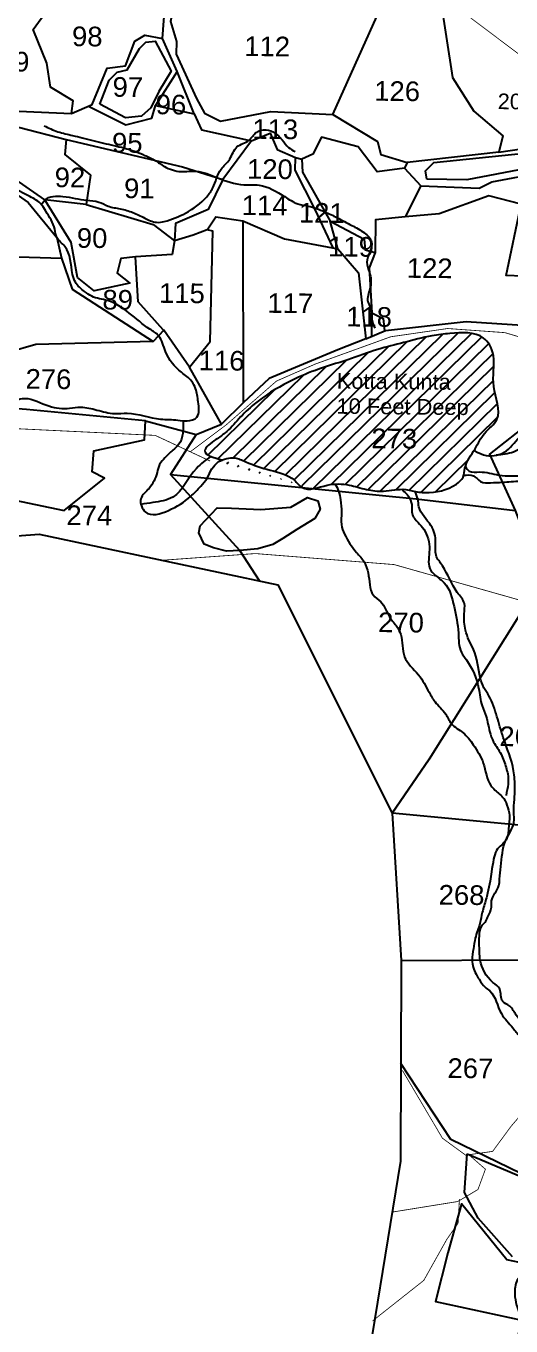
# Model space of a CAD drawing. Header units: feet. Extents: x 818823 to 828518, y 1577598 to 1585637.
# Drawn here: x 824162 to 824774, y 1581236 to 1582877 of the extents above; entities that cross this region are included whole.
import ezdxf
from ezdxf.enums import TextEntityAlignment as Align

# ---------------------------------------------------------------- set-up
doc = ezdxf.new("R2010")
doc.units = ezdxf.units.FT
doc.header["$LTSCALE"] = 15
doc.header["$MEASUREMENT"] = 0
doc.linetypes.add('HIDDEN2', pattern=[0.1875, 0.125, -0.0625])
for name, color, linetype in [('HILL', 17, 'Continuous'), ('PLOT', 7, 'Continuous'), ('PLOT NO', 7, 'Continuous'), ('ROADS', 6, 'HIDDEN2'), ('TANKS-STREAM', 4, 'Continuous'), ('TEXT', 1, 'Continuous')]:
    doc.layers.add(name, color=color, linetype=linetype)
doc.styles.get("Standard").update_dxf_attribs({"font": 'arial.ttf'})
doc.linetypes.add('DOTS', pattern='A,1e-06,-3,["●",Standard,S=3,R=0,X=-1.25,Y=-1.25],-3', length=6.000001)

msp = doc.modelspace()

# ---------------------------------------------------------------- hatches: boundary and pattern name
at = {"layer": 'TANKS-STREAM', "lineweight": -2}
h = msp.add_hatch(dxfattribs=at)
h.set_pattern_fill('ANSI31', color=256, scale=98.573289, angle=-0.5717)
h.set_pattern_definition([(44.4283038, (-3796.693, 30670.482), (-8.62536244, 8.79923047), [])])
edge = h.paths.add_edge_path()
edge.add_spline(control_points=[(824410.2, 1582328.8), (824398.7, 1582332), (824378.1, 1582337.7), (824400.8, 1582354.6), (824416.1, 1582364.3), (824430.7, 1582381.9), (824455.2, 1582405.6), (824488.4, 1582426.1), (824528.7, 1582443.6), (824567.4, 1582454.7), (824603.7, 1582468.7), (824639.5, 1582477.2), (824669.7, 1582485.8), (824703, 1582489.4), (824732.3, 1582491.5), (824748.5, 1582474.2), (824754.9, 1582452.8), (824747, 1582422), (824766.2, 1582382.7), (824738.5, 1582363.9), (824729, 1582341.2), (824715.2, 1582324.7), (824715, 1582306.5), (824697.4, 1582291.7), (824676.6, 1582287.3), (824654.8, 1582288.4), (824637.6, 1582294.3), (824615.3, 1582288.4), (824591.1, 1582291.1), (824568.2, 1582299), (824546.5, 1582299.4), (824530.3, 1582293.9), (824524.7, 1582292.9)], knot_values=[131.418488, 131.418488, 131.418488, 131.418488, 157.188523, 177.237438, 191.731495, 216.55869, 243.608202, 295.579156, 333.061533, 376.344244, 416.926781, 450.571889, 487.700603, 510.879905, 553.996006, 565.137262, 579.932595, 619.292348, 661.358835, 685.275071, 708.267057, 736.030084, 747.496523, 759.91013, 800.890425, 809.008025, 825.963352, 854.4203, 876.108687, 898.823054, 926.744301, 943.294653, 943.294653, 943.294653, 943.294653], degree=3, periodic=0)
edge.add_spline(control_points=[(824404.8, 1582327.1), (824411.7, 1582329.9), (824423.5, 1582334.6), (824444.7, 1582323.6), (824469.6, 1582315.7), (824496.8, 1582310.2), (824506.9, 1582296.4), (824510.4, 1582294.3)], knot_values=[0, 0, 0, 0, 21.295688, 36.105188, 68.851396, 102.375903, 115.908652, 115.908652, 115.908652, 115.908652], degree=3, periodic=0)
edge.add_line((824510.4, 1582294.3), (824524.7, 1582292.9))

# ---------------------------------------------------------------- linework, layer by layer
at = {"layer": 'HILL', "lineweight": -2}
for points in [[(824255, 1582778.4), (824267, 1582808.7), (824276.9, 1582818.5), (824289.7, 1582821.7), (824305, 1582848.6), (824313.3, 1582856.4), (824324.8, 1582857.6), (824345, 1582820), (824329.5, 1582794.2), (824319.5, 1582773.7), (824307.7, 1582763.1), (824287.3, 1582761), (824255, 1582778.4)], [(824667.9, 1582683.6), (824665.9, 1582694), (824676.7, 1582704.6), (824790.9, 1582716.4), (824865.8, 1582730.1), (824904.2, 1582743.2), (824888.3, 1582732.6), (824882.6, 1582715.5), (824793, 1582697.2), (824718.4, 1582682.7), (824667.9, 1582683.6)], [(824381.9, 1582246.1), (824403.3, 1582268.6), (824421.2, 1582268.4), (824458.2, 1582266.7), (824496.3, 1582269.3), (824517, 1582281.7), (824530.1, 1582277.5), (824533.2, 1582266.8), (824526.4, 1582255.3), (824503.7, 1582241.1), (824486.2, 1582230.1), (824473.3, 1582222.4), (824454.5, 1582216.7), (824431.9, 1582214.9), (824414.8, 1582213.9), (824398.5, 1582218.3), (824386.7, 1582222.7), (824380.2, 1582237), (824381.9, 1582246.1)], [(824776, 1581323.1), (824732.5, 1581372.1), (824715.2, 1581404.3), (824718.5, 1581452.9)], [(824718.5, 1581452.9), (824799.3, 1581419.2)]]:
    msp.add_lwpolyline(points, dxfattribs=at)
at = {"layer": 'PLOT', "lineweight": -2}
for points in [[(824219.4, 1582766.4), (824245.5, 1582778), (824264.3, 1582823.7), (824287.5, 1582826.8), (824299.2, 1582857.7), (824312.1, 1582865.4), (824334.1, 1582861), (824337.9, 1582911.8), (824348.8, 1582943.7), (824331.8, 1582945.8), (824330.5, 1582960.8)], [(825383.9, 1582968.8), (825157.4, 1582876.2), (825020.6, 1582832.1), (825010.8, 1582807.1), (825030.3, 1582790.2), (824993.9, 1582736.5), (824960.4, 1582726.2), (824912.4, 1582718.3), (824900.2, 1582646.4), (824890.9, 1582593.2), (824862.6, 1582488), (824855.9, 1582464.9), (824853.7, 1582420.4), (824746.7, 1582336.3), (824779.1, 1582265.4), (824812.7, 1582178.3), (824670.7, 1581951.5)], [(824677.2, 1582962), (824700.1, 1582812), (824727.2, 1582769.4), (824763.6, 1582738.4), (824758.8, 1582717.8), (824813, 1582725.6), (824855.4, 1582735.4)], [(824352, 1582920.2), (824344.1, 1582882.6), (824351.7, 1582857.3), (824351.3, 1582841.2), (824376.9, 1582785.4), (824387.4, 1582767), (824407.6, 1582756.9), (824470.7, 1582769), (824549.1, 1582765.3), (824623.1, 1582930.6), (824622, 1582943.7)], [(824146, 1582915.8), (824116.5, 1582888.4), (824096.1, 1582830.5), (824116.8, 1582788.6), (824153, 1582769.2), (824219.4, 1582766.4), (824221.3, 1582782.4), (824193, 1582799.9), (824188.4, 1582830.2), (824171, 1582872.3), (824189.1, 1582897.5), (824195.8, 1582912.3)], [(824352.8, 1582819.4), (824334.1, 1582861)], [(824240.7, 1582775.9), (824288.1, 1582752.1), (824320.7, 1582760.4), (824325.4, 1582776.5), (824374.3, 1582766.2), (824352.8, 1582819.4), (824325.4, 1582776.5)], [(824116.8, 1582788.6), (824111.3, 1582759.6), (824154, 1582748.6), (824212.7, 1582733.5), (824359.4, 1582699), (824410.5, 1582683.3), (824392, 1582645.4), (824350.6, 1582627.6), (824349.4, 1582605.9), (824346.2, 1582588.4), (824300.2, 1582585.5), (824281.8, 1582583.3), (824277.1, 1582565), (824292.9, 1582552.3), (824248, 1582542.6), (824226.8, 1582559.5), (824218.8, 1582603.7), (824185.6, 1582657.3), (824138.7, 1582690.4), (824116.1, 1582687.9)], [(824374.3, 1582766.2), (824383.3, 1582745.9), (824446.6, 1582732.1), (824410.5, 1582683.3)], [(824549.1, 1582765.3), (824605.5, 1582731), (824609.8, 1582714.5), (824642.8, 1582704.8)], [(824212.7, 1582733.5), (824211.1, 1582714.5), (824243.5, 1582688.7), (824237.7, 1582651.6), (824185.6, 1582657.3)], [(824446.6, 1582732.1), (824470, 1582741.8), (824478.7, 1582720.9), (824502.1, 1582711.1)], [(824639.7, 1582697.3), (824604.9, 1582692.8), (824581.1, 1582724.5), (824534.8, 1582736.7), (824523.8, 1582715.1), (824509.9, 1582709), (824510.9, 1582692.3), (824541.8, 1582637.4), (824545.6, 1582630.7), (824588.7, 1582607.8), (824589.8, 1582594.2), (824602.6, 1582591.1)], [(824758.8, 1582717.8), (824642.8, 1582704.8), (824639.7, 1582697.3), (824660.4, 1582675.1), (824733.7, 1582672.3), (824749.7, 1582680), (824812.5, 1582691.8), (824859.2, 1582702.8), (824878.6, 1582703.8), (824882.3, 1582679.3), (824867.8, 1582663.6), (824846.5, 1582608.9), (824821, 1582537.7), (824788.7, 1582561.3)], [(824549.6, 1582596.9), (824526.8, 1582645.4), (824501.6, 1582694.8), (824502.1, 1582711.1), (824509.9, 1582709)], [(824116.1, 1582687.9), (824164.6, 1582654.2), (824200.8, 1582610.1), (824206.8, 1582583.9)], [(824660.4, 1582675.1), (824640.3, 1582636.1)], [(824237.7, 1582651.6), (824322.5, 1582626.3), (824349.4, 1582605.9)], [(824794.6, 1582498.7), (824788.7, 1582561.3), (824767.9, 1582561.9), (824786.7, 1582652.2), (824746, 1582662.5), (824683.5, 1582639.6), (824640.3, 1582636.1), (824602.8, 1582632.4), (824602.6, 1582591.1), (824595.1, 1582571.5), (824598.4, 1582515), (824612.7, 1582507.5), (824614.5, 1582492.2)], [(824390.4, 1582619.6), (824401.7, 1582635.8), (824435.5, 1582631.1), (824436, 1582401.4), (824408.6, 1582374.4)], [(824435.5, 1582631.1), (824488.1, 1582608.4), (824555.6, 1582595.8), (824581.7, 1582565.4), (824590.8, 1582482), (824555.3, 1582468), (824468.8, 1582431.7), (824436, 1582401.4)], [(824555.6, 1582595.8), (824545.6, 1582630.7)], [(824368.1, 1582446.4), (824394.5, 1582478.6), (824397.7, 1582617.8), (824390.4, 1582619.6), (824373.1, 1582612.8), (824349.4, 1582605.9)], [(824013.1, 1582572), (824062.9, 1582571.4), (824084.8, 1582607.5), (824138.9, 1582585.9), (824206.8, 1582583.9), (824220.2, 1582544.5), (824322.5, 1582478.8), (824174.3, 1582475), (824139.5, 1582464.8), (823990.7, 1582469)], [(824338.2, 1582489.7), (824303.3, 1582528.9), (824300.2, 1582585.5)], [(824590.8, 1582482), (824615.4, 1582492.3), (824717.5, 1582503.9), (824794.6, 1582498.7), (824804.8, 1582509), (824824.9, 1582499.5), (824836.8, 1582464.2), (824853.7, 1582420.4)], [(824598.5, 1582485.2), (824598.4, 1582515)], [(824376.5, 1582361.4), (824408.6, 1582374.4), (824368.1, 1582446.4), (824336, 1582492.9), (824322.5, 1582478.8)], [(823978.1, 1582301.7), (824047, 1582299.5), (824210.1, 1582265.4), (824261, 1582305.9), (824245.3, 1582314), (824247.7, 1582340.7), (824311.5, 1582354.3), (824312.9, 1582378.6), (824162.4, 1582392.8), (823982.3, 1582406.8)], [(824312.9, 1582378.6), (824376.5, 1582361.4), (824344.1, 1582310.7)], [(824456.6, 1582176.4), (824431.9, 1582214.9), (824344.1, 1582310.7), (824654.1, 1582280.1), (824779.1, 1582265.4)], [(824880, 1582291.7), (825010, 1582198.1), (825072.2, 1582190.1), (825099.6, 1582122.8), (825019.6, 1582090.2), (824947.2, 1582147.6), (824892.4, 1582174.4), (824857.6, 1582053.2), (824801.5, 1581866.2), (824624.2, 1581883)], [(823284, 1581969), (823357.1, 1582077.3), (823385.7, 1582075.3), (823589.7, 1582127.3), (823655.9, 1582147.5), (823848.6, 1582210.9), (823917.3, 1582215.8), (824178.7, 1582235.2), (824479.6, 1582171.6), (824624.2, 1581883), (824670.7, 1581951.5)], [(824670.7, 1581951.5), (824624.2, 1581883), (824635.3, 1581697.3), (824634.9, 1581567.2), (824634.6, 1581443.7), (824582.8, 1581126.4), (824673.9, 1581067.1), (824787.6, 1580971.9), (824819.1, 1580767.9), (824794.5, 1580735.1), (824771.6, 1580608.8), (824772.6, 1580567.8), (824800.5, 1580422.8), (824763.8, 1580223.5), (824888.9, 1580177.7), (824978.2, 1580149.3), (825118.8, 1580118.6), (825118.8, 1580118.6), (825263.3, 1580163.9), (825366.6, 1580143.8), (825442.4, 1580175.1)], [(824801.5, 1581866.2), (824792.4, 1581837.9), (824813.5, 1581757.6), (824788.2, 1581698), (824800.9, 1581622.4), (824793.1, 1581501.4), (824837.9, 1581427), (824848, 1581428.1), (824851.4, 1581410.2), (824786.4, 1581428.1), (824698.2, 1581471), (824634.9, 1581567.2)], [(824635.3, 1581697.3), (824788.2, 1581698)], [(825026.8, 1581222.5), (824953, 1581280.1), (824923.5, 1581283.4), (824920.1, 1581299.4), (824842.9, 1581313.2), (824800.9, 1581312.5), (824768.9, 1581319.4), (824711.7, 1581389.9), (824694.1, 1581328.2), (824678.8, 1581266.7), (824787.5, 1581243.1), (824767.8, 1581165)]]:
    msp.add_lwpolyline(points, dxfattribs=at)
at = {"layer": 'ROADS', "linetype": 'DOTS', "lineweight": -2, "ltscale": 0.15, "const_width": 1}
for points in [[(824803.5, 1582826.6), (824803.5, 1582826.6), (824718.4, 1582890.7), (824699.6, 1582922.5), (824684, 1582964.3), (824660.1, 1582978.8), (824584.9, 1582993.2), (824440.8, 1582997.9), (824419.4, 1583005.8), (824375.5, 1582986.6), (824316.2, 1583039.1), (824310.7, 1583058.3), (824312.7, 1583086.1), (824293.1, 1583126.1), (824265.8, 1583164.9), (824236.7, 1583240.4), (824229, 1583280.2), (824238.5, 1583302.6), (824329.2, 1583359.8)], [(824369.2, 1582339.4), (824414.4, 1582373.2), (824478.1, 1582428.7), (824526.9, 1582450.1), (824622.3, 1582484.6), (824694.1, 1582495), (824766.3, 1582489.8), (824807.3, 1582477.7), (824882.1, 1582455.7), (824939.2, 1582463.5), (824961, 1582479.2), (825001.7, 1582519.7), (825024.7, 1582555.8), (825041.5, 1582582.2), (825045.1, 1582622.7), (825059.2, 1582627.7)], [(824394.3, 1582327.7), (824325, 1582360.1), (824066.7, 1582372.6), (823995.8, 1582366.7), (823913.3, 1582359.9), (823868.6, 1582344.8), (823742.4, 1582324.4), (823693.1, 1582316.5), (823536.1, 1582275.9), (823490.1, 1582256.9), (823447.6, 1582226.6)], [(824333, 1582202.4), (824451.4, 1582210.9), (824626.5, 1582197), (824811.3, 1582144.7), (824852.2, 1582138.5), (824875.1, 1582147.5), (824924.3, 1582169.3), (825039.4, 1582187.5), (825178.8, 1582225), (825221.7, 1582248.5), (825360.4, 1582257.7), (825376.7, 1582256.7), (825382.4, 1582314.6), (825426.9, 1582319.6), (825447.6, 1582321.3), (825487.3, 1582312.8), (825630, 1582257), (825702, 1582235), (825729, 1582230.5), (825809.7, 1582271.6), (825815.5, 1582282.8), (825841.6, 1582291.3), (825854.2, 1582314.2), (825867.7, 1582360.1)]]:
    msp.add_lwpolyline(points, dxfattribs=at)
at = {"layer": 'ROADS', "lineweight": -2, "ltscale": 10, "const_width": 1}
for points in [[(824814.7, 1581535.6), (824773.8, 1581487.5), (824750.8, 1581456.2), (824716.8, 1581451.4), (824687.5, 1581472.8), (824636.9, 1581558.5)], [(824624.3, 1581379.6), (824706.8, 1581392.9), (824732.3, 1581408.1), (824741.7, 1581433.7), (824720.1, 1581452.6)], [(824599.3, 1581242.2), (824663.9, 1581293.3), (824692.9, 1581345), (824707.2, 1581365.5), (824708.9, 1581396)]]:
    msp.add_lwpolyline(points, dxfattribs=at)
at = {"layer": 'TANKS-STREAM', "lineweight": -2}
for points in [[(823675.6, 1582332.9), (823700.6, 1582335.2), (823718.6, 1582334.1), (823735.4, 1582334.8), (823748, 1582338.8), (823767.2, 1582334.7), (823782.6, 1582336.4), (823792.9, 1582343.6), (823813.1, 1582346.8), (823821.4, 1582349.5), (823838.5, 1582342.7), (823864.8, 1582337.9), (823902.4, 1582342.6), (823927.7, 1582353.5), (823956.4, 1582357.8), (823969.3, 1582369.4), (824000.1, 1582377.3), (824028.4, 1582390.1), (824047.5, 1582393.1), (824068.1, 1582400.2), (824081.7, 1582407.2), (824115.9, 1582407.6), (824138, 1582403), (824160.3, 1582406.7), (824190.9, 1582397.2), (824217, 1582394.4), (824230.9, 1582395.7), (824251.5, 1582392.1), (824273.7, 1582387.7), (824289.7, 1582388), (824331.8, 1582380.7), (824353.7, 1582379.4), (824365.4, 1582378.3), (824377.6, 1582383.2), (824379.2, 1582402.4), (824375.9, 1582419.2), (824370.9, 1582428.6), (824358, 1582439.7), (824338, 1582465.9), (824329.2, 1582485.9), (824318.4, 1582494.1), (824264.7, 1582530.2), (824245, 1582535.7), (824235.9, 1582541.6), (824224.3, 1582553.4), (824220.8, 1582563.4), (824210.9, 1582598.6), (824200.8, 1582610.1), (824198.2, 1582620.3), (824187.1, 1582643), (824181.7, 1582651.2), (824166.9, 1582661.6), (824134.8, 1582682.3), (824125.6, 1582698.8), (824123.5, 1582722.7), (824121.3, 1582738.3), (824112.4, 1582765.2), (824098.9, 1582781.3), (824085.1, 1582789.9), (824078.1, 1582800.3), (824062.4, 1582835.9), (824050.6, 1582853.4)], [(824181.6, 1582651.2), (824185.8, 1582657.2), (824208.5, 1582661.7), (824238.5, 1582657), (824254, 1582654.7), (824265.5, 1582649.6), (824280.8, 1582646.1), (824296.9, 1582641.5), (824311.7, 1582634.5), (824326.5, 1582629.1), (824336.5, 1582630.2), (824363.3, 1582640.8), (824390, 1582661.4), (824397.6, 1582672.6), (824408.1, 1582696.1), (824419, 1582708.8), (824428.2, 1582724.3), (824443.5, 1582732.8), (824452.6, 1582742.6), (824465, 1582746), (824485.2, 1582733), (824493.4, 1582723.6), (824501.7, 1582718.3)], [(824184.7, 1582751), (824202.2, 1582743.5), (824220.8, 1582738.7), (824232.7, 1582735.7), (824259.8, 1582729), (824285.7, 1582722.9), (824312.1, 1582713.6), (824325, 1582707.1), (824336.6, 1582699.6), (824357.6, 1582693.2), (824376.9, 1582693.6), (824402.8, 1582685.6), (824436.8, 1582676.6), (824456, 1582676), (824488.5, 1582661.5), (824504.8, 1582652.5), (824517.9, 1582649.5), (824538.9, 1582642.5), (824554.3, 1582635), (824573, 1582625.2), (824588.9, 1582615.8), (824598.1, 1582604.4), (824592.2, 1582578.6), (824595.4, 1582565.8), (824596.5, 1582547.3), (824593.1, 1582530.7), (824598.4, 1582515), (824598.4, 1582507.5), (824602.3, 1582495.4)], [(824727.3, 1582340.9), (824739.4, 1582335.6), (824765.4, 1582338.8), (824784.8, 1582357.8), (824791.8, 1582363.7), (824823.5, 1582390.8), (824836, 1582406.5), (824837.8, 1582418), (824835.2, 1582427.4), (824826.7, 1582443.4), (824824.4, 1582456.4), (824830.8, 1582481.8), (824841.5, 1582509.3), (824851, 1582551), (824857.7, 1582572.1), (824868.7, 1582593.2), (824887.1, 1582647.7), (824891.2, 1582671.4), (824895.8, 1582702.4), (824899.9, 1582724.8), (824903.5, 1582735.5), (824906.9, 1582730.8), (824909, 1582717.8), (824910.4, 1582706.8), (824900.2, 1582676.4), (824899.9, 1582669.9), (824894.6, 1582638.2), (824892.1, 1582630), (824888.8, 1582621.6), (824885.7, 1582611.1), (824879, 1582578.2), (824875.3, 1582569.8), (824870.7, 1582557.3), (824861.5, 1582541.5), (824859.9, 1582532.5), (824858.9, 1582521.2), (824855.1, 1582502.9), (824853.1, 1582484.3), (824848.2, 1582456.6), (824848.2, 1582450.9), (824850.1, 1582429.7), (824851.1, 1582418.3), (824847.4, 1582398.4), (824837.7, 1582392.8), (824822.2, 1582377.7), (824807.8, 1582362.9), (824777.1, 1582339), (824755.4, 1582335.2)], [(824404.8, 1582327.1), (824425.4, 1582331.8), (824439.2, 1582326.8), (824469.9, 1582316.2), (824500.6, 1582303.4), (824510.4, 1582294.3), (824542.1, 1582297.2), (824569.8, 1582297.4), (824591.6, 1582291.8), (824613.1, 1582289.8), (824641.2, 1582291.8), (824657.7, 1582288.5), (824665.8, 1582287.9), (824705, 1582298.7), (824713.5, 1582307.5), (824715.9, 1582318.7), (824728.6, 1582343.1), (824740.5, 1582362.6), (824756.3, 1582380.3), (824752.2, 1582421.8), (824751.7, 1582460.9), (824746.9, 1582474.8), (824739.4, 1582482.9), (824697, 1582488.7), (824674.2, 1582485.8), (824638.4, 1582477.2), (824606.1, 1582468.6), (824568, 1582455.6), (824527.2, 1582442.2), (824493.1, 1582427.3), (824449.8, 1582399.4), (824430.4, 1582380.9), (824413.2, 1582363.2), (824401.5, 1582354.8), (824387.5, 1582340.7), (824410.2, 1582328.8)], [(824360.2, 1582378.5), (824354.9, 1582349.1), (824347.3, 1582341.5), (824337.3, 1582331.8), (824330.6, 1582323.4), (824327.3, 1582313.2), (824317.3, 1582293.2), (824306.9, 1582279.9), (824312.5, 1582263.4), (824341.6, 1582265.3), (824369.5, 1582282.9), (824382.6, 1582296.1), (824390.5, 1582306.1), (824396.6, 1582317.8), (824404.8, 1582327.1)], [(824395.3, 1582333.5), (824377, 1582318.5), (824347.2, 1582282.2), (824322.1, 1582275.3), (824306.9, 1582273)], [(824716.4, 1582320.7), (824721.4, 1582315), (824734.4, 1582313.9), (824758.7, 1582310), (824774.7, 1582308.9), (824804.3, 1582308.6), (824828.9, 1582308), (824858.4, 1582311.2), (824873.9, 1582309.7), (824883.3, 1582304.7), (824892.8, 1582298.9), (824900.1, 1582294.6), (824908.9, 1582289.3), (824921.7, 1582284.6), (824928.2, 1582278.5)], [(824714.3, 1582309.7), (824726.6, 1582309), (824735.7, 1582301.9), (824748.3, 1582300.3), (824762.9, 1582300.9), (824785.6, 1582302.4), (824809.2, 1582301.1), (824826, 1582300.3), (824845.1, 1582302.5), (824863.7, 1582302.7), (824889.6, 1582294.7), (824895.2, 1582287.3), (824904.3, 1582281.6), (824911.6, 1582276.2), (824917.5, 1582264.6), (824933.1, 1582253.4), (824964.8, 1582243.9), (824975.5, 1582231.7), (824983.2, 1582225.6), (824990.5, 1582221), (825000.6, 1582215.3), (825012.8, 1582207), (825027.1, 1582201.9), (825051.3, 1582192.8), (825072.2, 1582190.1), (825088.1, 1582183.7), (825097.5, 1582172), (825101.9, 1582159.7), (825104.7, 1582150.9), (825109.5, 1582141.4), (825115.1, 1582133.4), (825119.7, 1582102.1), (825128.7, 1582054.6), (825131.4, 1582044.4), (825135.9, 1582031.8), (825138.2, 1582015.9), (825139.8, 1581997), (825139.3, 1581974.4), (825146.1, 1581958.6), (825149.1, 1581947.3), (825151.4, 1581931.5), (825156.9, 1581916.4), (825159.2, 1581906.2), (825162.5, 1581878.9), (825170.8, 1581859.8), (825171.6, 1581842.6), (825175, 1581822.5), (825185, 1581803.8), (825190.4, 1581787.6), (825204, 1581692.3), (825214.3, 1581669.7), (825225.4, 1581642.5), (825230.2, 1581615.4), (825235.3, 1581595.5), (825232.1, 1581548.8), (825236.2, 1581520.4), (825241, 1581496.4), (825244.6, 1581473.7), (825249.3, 1581440.3), (825256.4, 1581394.3), (825259.3, 1581371.7), (825264.9, 1581360.6), (825279.7, 1581347.6), (825292.9, 1581329.6), (825314.1, 1581304.2), (825320.8, 1581294), (825333.6, 1581286.5), (825339.8, 1581275.2), (825346.8, 1581263.6), (825353.6, 1581257.4), (825365.5, 1581248.7), (825398.9, 1581239), (825416.1, 1581232.3), (825438.2, 1581227.4), (825448.3, 1581225.4), (825464.8, 1581226.3), (825501.4, 1581233.1), (825514, 1581232.7), (825576.5, 1581234.2), (825603.4, 1581236.1), (825626.9, 1581232.1), (825643.3, 1581230.8), (825667.4, 1581235.8), (825686.3, 1581236.4), (825692.1, 1581236.1), (825729.7, 1581237.7), (825742, 1581243.2), (825757, 1581246.1), (825763.9, 1581243), (825777.9, 1581241.6), (825828.3, 1581242.8), (825851.9, 1581234.3), (825875.5, 1581231.8), (825904.8, 1581226.7), (825936.6, 1581218.1), (825954.1, 1581214.4), (826023.9, 1581190.6), (826056.3, 1581188.1), (826092.6, 1581181.1), (826124.5, 1581174.7), (826143.7, 1581170.6), (826159, 1581163.4), (826185.8, 1581133.4), (826196.7, 1581124.1), (826217.2, 1581089), (826225.6, 1581055.2), (826239, 1581033.7), (826256.7, 1581009.5), (826271, 1580994), (826288.3, 1580972.8), (826297.8, 1580959.6), (826308.2, 1580945.1), (826314.2, 1580932.8), (826325, 1580922.6), (826353.8, 1580890.7), (826361.4, 1580876), (826364.1, 1580866.1), (826373.1, 1580858.4), (826391.8, 1580835.8), (826400.7, 1580821), (826404.2, 1580815.4), (826411, 1580802.1), (826416.6, 1580788)], [(824552, 1582298.6), (824556.5, 1582289.7), (824558.9, 1582278.8), (824560.1, 1582262.8), (824560, 1582247.4), (824563.9, 1582235.4), (824579.1, 1582212.3), (824588.9, 1582200), (824595.9, 1582171.5), (824599.9, 1582158.6), (824609.7, 1582149.8), (824620.6, 1582131.1), (824628.9, 1582120), (824634.9, 1582108.8), (824639.6, 1582080.6), (824657.2, 1582057.8), (824670.6, 1582035.8), (824678.1, 1582023.8), (824691.6, 1582008), (824698.7, 1581996.2), (824713.5, 1581984.8), (824726.4, 1581969.5), (824739, 1581946.4), (824748.7, 1581917.9), (824753.6, 1581912.4), (824764.8, 1581901.5), (824769.9, 1581890.1), (824772.1, 1581876.7), (824771.4, 1581869.1), (824767.8, 1581849.7), (824755.7, 1581836.2), (824752.1, 1581824.9), (824749.3, 1581809), (824747.7, 1581797.3), (824744.4, 1581782), (824740.1, 1581766.3), (824737.7, 1581757.9), (824734.7, 1581744), (824728.9, 1581725.3), (824726.5, 1581711.9), (824724.8, 1581697.7), (824730, 1581679.9), (824733.7, 1581673.5), (824741.4, 1581663.5), (824747.2, 1581658.8), (824761.8, 1581630.2), (824776.5, 1581612), (824785.1, 1581601.7), (824789.5, 1581598.5), (824799, 1581593.4), (824805.4, 1581591.9), (824827.2, 1581583), (824840.7, 1581568), (824845.3, 1581556.6), (824849.5, 1581547.3), (824864.4, 1581492.5), (824868.7, 1581478), (824870.7, 1581445.7), (824872.2, 1581427.6), (824881.8, 1581393), (824882.3, 1581371.9), (824882.9, 1581358.6), (824878.1, 1581346.2), (824868.4, 1581336.7), (824860.2, 1581326.3), (824842.9, 1581313.2), (824830.6, 1581305.9), (824813.4, 1581301.7), (824784.2, 1581296.8), (824778.8, 1581280.3), (824784.6, 1581251.7), (824790, 1581238.3)], [(824636, 1582292), (824646.1, 1582280.9), (824649, 1582269.8), (824649.2, 1582261.4), (824656.7, 1582250.2), (824663.8, 1582241.7), (824671, 1582215.9), (824671.7, 1582192.1), (824678.6, 1582183.4), (824689.8, 1582174.1), (824702.1, 1582144.1), (824707.6, 1582110.6), (824711.4, 1582086), (824717.7, 1582076.7), (824733.1, 1582040.8), (824737.5, 1582018.6), (824742.6, 1582005.1), (824747, 1581986.6), (824752.1, 1581973), (824761.5, 1581957.7), (824767.8, 1581940.8), (824769.8, 1581932.8), (824770.3, 1581919.9), (824767.7, 1581905.5)], [(824851.8, 1581576.4), (824845.1, 1581580.5), (824837.9, 1581586.6), (824818.9, 1581598.9), (824799.7, 1581603.8), (824794.6, 1581611.5), (824780.5, 1581628.3), (824772.4, 1581639.5), (824763.5, 1581645.6), (824759.8, 1581660.9), (824751, 1581669.6), (824735.2, 1581697.7), (824734, 1581718.3), (824734.4, 1581731.4), (824738.1, 1581742.2), (824741.3, 1581745.6), (824744.5, 1581751.6), (824749.4, 1581764.6), (824749.5, 1581772.3), (824758.7, 1581791.7), (824759.5, 1581799.9), (824761.3, 1581815.8), (824767.3, 1581848.9), (824777.6, 1581871.4), (824777.5, 1581884.9), (824778.2, 1581900.3), (824778.8, 1581915.1), (824777.3, 1581936.8), (824764.2, 1581978.7), (824756.2, 1582005.4), (824746.1, 1582031.3), (824739.9, 1582041.5), (824735.1, 1582054.3), (824726.8, 1582089.7), (824720.9, 1582101.4), (824716.7, 1582114.2), (824714.9, 1582135), (824715.1, 1582147.8), (824706.2, 1582161.9), (824687.4, 1582195.5), (824679.5, 1582208.7), (824678.9, 1582225.4), (824677.5, 1582236.1), (824673, 1582246.2), (824657.8, 1582269.7), (824656.4, 1582279.8), (824652.9, 1582289.4)]]:
    msp.add_spline(points, degree=3, dxfattribs=at)

# ---------------------------------------------------------------- texts
at = {"layer": 'PLOT NO', "lineweight": -2}
for s, p in [('98', (824239.3, 1582863.7)), ('112', (824466.3, 1582851.2)), ('99', (824147, 1582832)), ('97', (824290.5, 1582799.9)), ('126', (824630.3, 1582794.7)), ('96', (824344.9, 1582777.8)), ('113', (824476.5, 1582746.7)), ('95', (824289.8, 1582729.5)), ('92', (824217.4, 1582685.7)), ('120', (824469.8, 1582696.3)), ('91', (824305, 1582671.9)), ('114', (824463.1, 1582650.4)), ('121', (824535.2, 1582641)), ('90', (824245.4, 1582609.2)), ('119', (824572.1, 1582598.3)), ('122', (824671.4, 1582571.2)), ('115', (824358.7, 1582539.6)), ('89', (824277.7, 1582531.3)), ('117', (824495.5, 1582527)), ('118', (824594.9, 1582509.8)), ('116', (824408.8, 1582454.5)), ('276', (824190.3, 1582431.2)), ('273', (824626.7, 1582356.1)), ('274', (824241.9, 1582259.1)), ('270', (824635.2, 1582123.9)), ('269', (824788.2, 1581980)), ('268', (824711.6, 1581779.9)), ('267', (824722.8, 1581561.1))]:
    msp.add_text(s, height=24.81, rotation=359.4283, dxfattribs=at).set_placement(p, align=Align.MIDDLE_CENTER)
at = {"layer": 'TEXT', "color": 7, "lineweight": -2}
for s, p in [('20 Feet High', (824757.1, 1582772)), ('Kotta Kunta', (824554, 1582419.1)), ('10 Feet Deep', (824553.7, 1582387.4))]:
    msp.add_text(s, height=19.715, rotation=359.4283, dxfattribs=at).set_placement(p)

doc.saveas('drawing.dxf')
